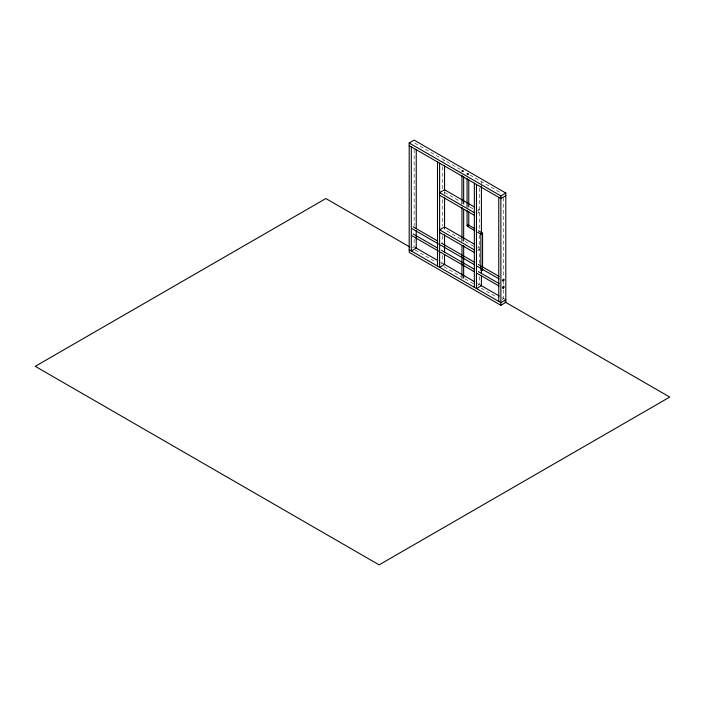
<?xml version="1.0" encoding="UTF-8"?>
<svg xmlns="http://www.w3.org/2000/svg" width="705" height="705" viewBox="0 0 705 705"><rect width="100%" height="100%" fill="white"/><g stroke="black" fill="none" stroke-linecap="round" stroke-linejoin="round"><path stroke-width="0.53" stroke-dasharray="3.52 2.64" d="M442.907 161.278L444.555 160.326M412.487 247.825L414.135 246.873L414.135 239.198M477.646 210.769L479.294 209.817L477.417 208.733M477.646 213.403L479.294 212.452L477.417 211.368M440.792 264.163L442.44 263.212M477.646 247.984L479.294 247.032L477.417 245.948M477.646 250.61L479.294 249.658L477.417 248.574M477.646 285.446L479.294 284.494L479.294 275.726M502.048 299.537L503.696 298.585L505.802 299.801M460.444 169.5L414.135 142.762L414.135 140.136M469.9 174.955L501.079 192.959M444.555 192.394L460.515 201.604M469.909 207.032L473.663 209.2M460.515 238.819L444.555 229.601L444.555 226.975M465.212 241.533L473.663 246.406M440.599 262.154L442.493 263.238M477.461 283.428L479.347 284.52M502.03 297.616L503.916 298.708M415.086 250.046L436.369 262.339M443.991 266.737L461.14 276.633M464.947 278.836L473.681 283.877M481.145 288.186L497.333 297.536M503.696 197.761L503.696 277.761M503.696 282.141L503.696 284.335M503.696 289.817L503.696 298.585M481.409 181.599L481.409 183.793M479.294 188.05L479.294 229.698M479.294 235.179L479.294 263.67M444.555 192.104L444.555 194.298M442.44 166.777L442.44 188.693M442.44 199.656L442.44 225.952M442.44 235.814L442.44 242.397M442.44 255.545L442.44 262.119M414.135 149.337L414.135 226.049"/><path stroke-width="1.06" d="M468.763 211.412L468.763 225.697C468.428 226.939 465.996 225.574 467.741 225.221M482.555 270.376L480.88 270.271L480.88 233.672L481.726 233.188L482.572 233.672L482.572 270.323L481.982 269.812M482.572 233.672L481.726 234.166L480.88 233.672M409.191 142.992L414.135 140.136L505.811 193.055L505.811 302.427L500.867 305.283L409.191 252.355L409.191 142.992L500.867 195.911L505.811 193.055M505.811 195.69L500.858 198.546L409.191 145.618M500.858 302.656L505.811 299.801M467.538 226.455C469.724 225.891 467.062 223.846 467.494 226.437L474.862 230.685M482.194 232.967L481.303 233.425L481.303 234.404L482.229 233.002L478.466 230.817M474.606 207.111L444.555 189.76L439.612 192.615L474.35 212.672M439.612 195.25L474.35 215.307M468.34 224.965L474.782 228.684M477.62 232.28L481.303 234.404M474.606 244.327L444.555 226.975L439.612 229.83L474.35 249.887M439.612 232.456L474.35 252.513M413.148 226.825L437.717 241.013M441.497 243.19L474.58 262.286M478.36 264.472L499.149 276.475M412.072 228.684L438.536 243.965M440.422 245.058L474.447 264.701M477.285 266.331L499.017 278.88M413.148 233.972L437.717 248.151M441.497 250.337L474.58 269.433M478.36 271.619L499.149 283.621M412.072 235.831L438.536 251.112M440.422 252.205L474.447 271.839M477.285 273.478L499.017 286.027M415.086 247.42L437.761 260.515M443.436 263.785L474.624 281.788M480.29 285.067L499.193 295.977M409.702 246.935L325.869 198.546L35.25 366.327L379.131 564.864L669.75 397.074L504.956 301.934M409.191 249.729L500.867 302.656M500.867 195.911L500.867 305.283M498.752 197.321L498.752 301.432M481.409 185.988L481.409 233.108M481.409 268.173L481.409 273.655M481.409 275.849L481.409 285.71L476.465 288.565L476.465 184.454M474.35 183.238L474.35 287.349M468.763 179.528L468.763 207.014M467.071 178.435L467.071 207.014M467.071 210.31L467.071 225.697M463.652 176.55L463.652 203.895M463.652 209.367L463.652 241.084M463.652 245.455L463.652 278.263M461.96 175.457L461.96 203.895M461.96 207.173L461.96 241.084M461.96 245.455L461.96 278.263M444.555 165.798L444.555 191.011M444.555 197.585L444.555 228.27M444.555 234.844L444.555 252.381M444.555 254.567L444.555 264.437L439.612 267.292L439.612 163.181M437.497 161.956L437.497 266.067M416.25 149.46L416.25 228.367M416.25 230.561L416.25 248.089L411.306 250.945L411.306 146.834M461.96 171.033C463.537 172.875 464.146 169.385 461.96 171.033M467.071 173.985C468.693 175.774 469.213 172.461 467.107 173.888M503.529 280.872A1.075 0.617 -60 0 0 503.872 279.206A1.075 0.617 -60 0 0 502.603 280.334A1.075 0.617 -60 0 0 503.529 280.872M503.529 288.019A1.075 0.617 -60 0 0 503.872 286.345A1.075 0.617 -60 0 0 502.603 287.473A1.075 0.617 -60 0 0 503.529 288.019"/></g></svg>
